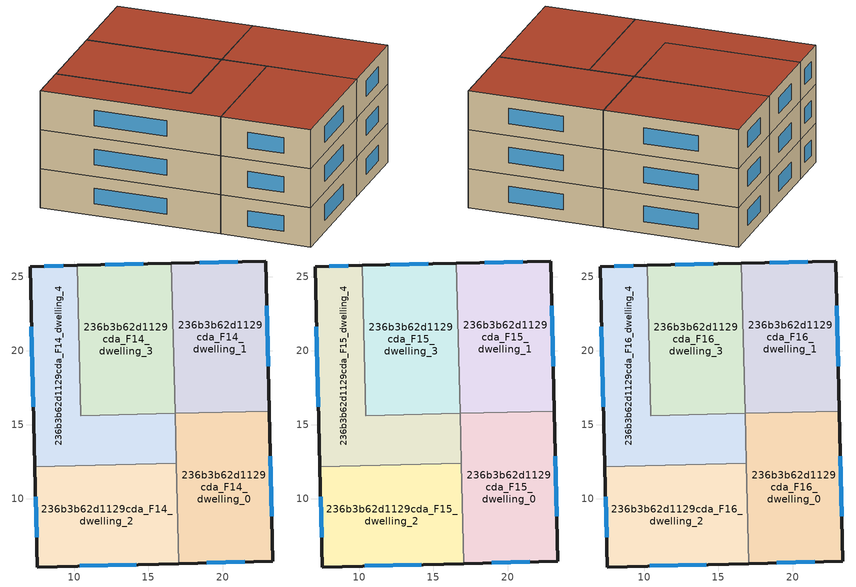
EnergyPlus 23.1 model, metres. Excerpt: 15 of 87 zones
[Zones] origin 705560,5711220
236b3b62d1129cda_F14_dwelling_0
 floor to 236b3b62d1129cda_F13_dwelling_0 (EU_floor_Construction): 23.16,15.92 23.4,5.79 17.04,5.64 16.8,15.77 z42
 wall outside (EU_wall_Construction): 17.04,5.64 23.4,5.79 23.16,15.92 z42:45
 wall to 236b3b62d1129cda_F14_dwelling_1 (EU_wall_Construction): 23.16,15.92 16.8,15.77 z42:45
 wall to 236b3b62d1129cda_F14_dwelling_2 (EU_wall_Construction): 16.88,12.39 17.04,5.64 z42:45
 wall to 236b3b62d1129cda_F14_dwelling_4 (EU_wall_Construction): 16.8,15.77 16.88,12.39 z42:45
 window (EU_Window_Construction): 23.33,8.83 23.23,12.89 / 18.94,5.68 21.5,5.75 z42.9:44.1
236b3b62d1129cda_F14_dwelling_1
 floor to 236b3b62d1129cda_F13_dwelling_1 (EU_floor_Construction): 22.91,26.05 23.16,15.92 16.8,15.77 16.55,25.9 z42
 wall outside (EU_wall_Construction): 23.16,15.92 22.91,26.05 16.55,25.9 z42:45
 wall to 236b3b62d1129cda_F14_dwelling_3 (EU_wall_Construction): 16.55,25.9 16.8,15.77 z42:45
 window (EU_Window_Construction): 23.08,18.96 22.99,23.02 / 21.01,26.01 18.46,25.95 z42.9:44.1
236b3b62d1129cda_F14_dwelling_2
 floor to 236b3b62d1129cda_F13_dwelling_2 (EU_floor_Construction): 16.88,12.39 17.04,5.64 7.5,5.41 7.33,12.16 z42
 wall outside (EU_wall_Construction): 7.33,12.16 7.5,5.41 17.04,5.64 z42:45
 wall to 236b3b62d1129cda_F14_dwelling_4 (EU_wall_Construction): 16.88,12.39 7.33,12.16 z42:45
 window (EU_Window_Construction): 7.38,10.14 7.45,7.43 / 10.35,5.47 14.18,5.57 z42.9:44.1
236b3b62d1129cda_F14_dwelling_3
 floor to 236b3b62d1129cda_F13_dwelling_3 (EU_floor_Construction): 16.55,25.9 16.8,15.77 10.43,15.62 10.19,25.75 z42
 wall outside (EU_wall_Construction): 16.55,25.9 10.19,25.75 z42:45
 wall to 236b3b62d1129cda_F14_dwelling_4 (EU_wall_Construction): 10.19,25.75 10.43,15.62 16.8,15.77 z42:45
 window (EU_Window_Construction): 14.65,25.86 12.09,25.8 z42.9:44.1
236b3b62d1129cda_F14_dwelling_4
 floor to 236b3b62d1129cda_F13_dwelling_4 (EU_floor_Construction): 10.19,25.75 10.43,15.62 16.8,15.77 16.88,12.39 7.33,12.16 7.01,25.68 z42
 wall outside (EU_wall_Construction): 10.19,25.75 7.01,25.68 7.33,12.16 z42:45
 window (EU_Window_Construction): 7.11,21.63 7.24,16.21 / 9.24,25.73 7.96,25.7 z42.9:44.1
236b3b62d1129cda_F15_dwelling_0
 floor to 236b3b62d1129cda_F14_dwelling_0 (EU_floor_Construction): 23.16,15.92 23.4,5.79 17.04,5.64 16.8,15.77 z45
 wall outside (EU_wall_Construction): 17.04,5.64 23.4,5.79 23.16,15.92 z45:48
 wall to 236b3b62d1129cda_F15_dwelling_1 (EU_wall_Construction): 23.16,15.92 16.8,15.77 z45:48
 wall to 236b3b62d1129cda_F15_dwelling_2 (EU_wall_Construction): 16.88,12.39 17.04,5.64 z45:48
 wall to 236b3b62d1129cda_F15_dwelling_4 (EU_wall_Construction): 16.8,15.77 16.88,12.39 z45:48
 window (EU_Window_Construction): 23.33,8.83 23.23,12.89 / 18.94,5.68 21.5,5.75 z45.9:47.1
236b3b62d1129cda_F15_dwelling_1
 floor to 236b3b62d1129cda_F14_dwelling_1 (EU_floor_Construction): 22.91,26.05 23.16,15.92 16.8,15.77 16.55,25.9 z45
 wall outside (EU_wall_Construction): 23.16,15.92 22.91,26.05 16.55,25.9 z45:48
 wall to 236b3b62d1129cda_F15_dwelling_3 (EU_wall_Construction): 16.55,25.9 16.8,15.77 z45:48
 window (EU_Window_Construction): 23.08,18.96 22.99,23.02 / 21.01,26.01 18.46,25.95 z45.9:47.1
236b3b62d1129cda_F15_dwelling_2
 floor to 236b3b62d1129cda_F14_dwelling_2 (EU_floor_Construction): 16.88,12.39 17.04,5.64 7.5,5.41 7.33,12.16 z45
 wall outside (EU_wall_Construction): 7.33,12.16 7.5,5.41 17.04,5.64 z45:48
 wall to 236b3b62d1129cda_F15_dwelling_4 (EU_wall_Construction): 16.88,12.39 7.33,12.16 z45:48
 window (EU_Window_Construction): 7.38,10.14 7.45,7.43 / 10.35,5.47 14.18,5.57 z45.9:47.1
236b3b62d1129cda_F15_dwelling_3
 floor to 236b3b62d1129cda_F14_dwelling_3 (EU_floor_Construction): 16.55,25.9 16.8,15.77 10.43,15.62 10.19,25.75 z45
 wall outside (EU_wall_Construction): 16.55,25.9 10.19,25.75 z45:48
 wall to 236b3b62d1129cda_F15_dwelling_4 (EU_wall_Construction): 10.19,25.75 10.43,15.62 16.8,15.77 z45:48
 window (EU_Window_Construction): 14.65,25.86 12.09,25.8 z45.9:47.1
236b3b62d1129cda_F15_dwelling_4
 floor to 236b3b62d1129cda_F14_dwelling_4 (EU_floor_Construction): 10.19,25.75 10.43,15.62 16.8,15.77 16.88,12.39 7.33,12.16 7.01,25.68 z45
 wall outside (EU_wall_Construction): 10.19,25.75 7.01,25.68 7.33,12.16 z45:48
 window (EU_Window_Construction): 7.11,21.63 7.24,16.21 / 9.24,25.73 7.96,25.7 z45.9:47.1
236b3b62d1129cda_F16_dwelling_0
 floor to 236b3b62d1129cda_F15_dwelling_0 (EU_floor_Construction): 23.16,15.92 23.4,5.79 17.04,5.64 16.8,15.77 z48
 wall outside (EU_wall_Construction): 17.04,5.64 23.4,5.79 23.16,15.92 z48:51
 wall to 236b3b62d1129cda_F16_dwelling_1 (EU_wall_Construction): 23.16,15.92 16.8,15.77 z48:51
 wall to 236b3b62d1129cda_F16_dwelling_2 (EU_wall_Construction): 16.88,12.39 17.04,5.64 z48:51
 wall to 236b3b62d1129cda_F16_dwelling_4 (EU_wall_Construction): 16.8,15.77 16.88,12.39 z48:51
 window (EU_Window_Construction): 23.33,8.83 23.23,12.89 / 18.94,5.68 21.5,5.75 z48.9:50.1
 roof outside (EU_roof_Construction): 23.4,5.79 23.16,15.92 16.8,15.77 17.04,5.64 z51
236b3b62d1129cda_F16_dwelling_1
 floor to 236b3b62d1129cda_F15_dwelling_1 (EU_floor_Construction): 22.91,26.05 23.16,15.92 16.8,15.77 16.55,25.9 z48
 wall outside (EU_wall_Construction): 23.16,15.92 22.91,26.05 16.55,25.9 z48:51
 wall to 236b3b62d1129cda_F16_dwelling_3 (EU_wall_Construction): 16.55,25.9 16.8,15.77 z48:51
 window (EU_Window_Construction): 23.08,18.96 22.99,23.02 / 21.01,26.01 18.46,25.95 z48.9:50.1
 roof outside (EU_roof_Construction): 23.16,15.92 22.91,26.05 16.55,25.9 16.8,15.77 z51
236b3b62d1129cda_F16_dwelling_2
 floor to 236b3b62d1129cda_F15_dwelling_2 (EU_floor_Construction): 16.88,12.39 17.04,5.64 7.5,5.41 7.33,12.16 z48
 wall outside (EU_wall_Construction): 7.33,12.16 7.5,5.41 17.04,5.64 z48:51
 wall to 236b3b62d1129cda_F16_dwelling_4 (EU_wall_Construction): 16.88,12.39 7.33,12.16 z48:51
 window (EU_Window_Construction): 7.38,10.14 7.45,7.43 / 10.35,5.47 14.18,5.57 z48.9:50.1
 roof outside (EU_roof_Construction): 17.04,5.64 16.88,12.39 7.33,12.16 7.5,5.41 z51
236b3b62d1129cda_F16_dwelling_3
 floor to 236b3b62d1129cda_F15_dwelling_3 (EU_floor_Construction): 16.55,25.9 16.8,15.77 10.43,15.62 10.19,25.75 z48
 wall outside (EU_wall_Construction): 16.55,25.9 10.19,25.75 z48:51
 wall to 236b3b62d1129cda_F16_dwelling_4 (EU_wall_Construction): 10.19,25.75 10.43,15.62 16.8,15.77 z48:51
 window (EU_Window_Construction): 14.65,25.86 12.09,25.8 z48.9:50.1
 roof outside (EU_roof_Construction): 16.8,15.77 16.55,25.9 10.19,25.75 10.43,15.62 z51
236b3b62d1129cda_F16_dwelling_4
 floor to 236b3b62d1129cda_F15_dwelling_4 (EU_floor_Construction): 10.19,25.75 10.43,15.62 16.8,15.77 16.88,12.39 7.33,12.16 7.01,25.68 z48
 wall outside (EU_wall_Construction): 10.19,25.75 7.01,25.68 7.33,12.16 z48:51
 window (EU_Window_Construction): 7.11,21.63 7.24,16.21 / 9.24,25.73 7.96,25.7 z48.9:50.1
 roof outside (EU_roof_Construction): 16.88,12.39 16.8,15.77 10.43,15.62 10.19,25.75 7.01,25.68 7.33,12.16 z51
[Building]
EU S2 Campaign: North Axis=0; Terrain=City; Solar Distribution=FullExterior
[Site:Location]
London: Latitude=51.5; Longitude=-0.5; Time Zone=0; Elevation=25
[SizingPeriod:WeatherFileDays]
AnnualSizingPeriod: Begin Month=1; Begin Day of Month=1; End Month=12; End Day of Month=31; Day of Week for Start Day=Monday; Use Weather File Daylight Saving Period=No; Use Weather File Rain and Snow Indicators=No
[MATERIAL]
EU_InternalMass_Material: Roughness=MediumRough; Thickness=0.1; Conductivity=1; Density=1800; Specific Heat=900; Thermal Absorptance=0.9; Solar Absorptance=0.7; Visible Absorptance=0.7
[MATERIAL:NOMASS] Roughness=MediumRough; Thermal Absorptance=0.9; Solar Absorptance=0.7; Visible Absorptance=0.7
Name | Thermal Resistance
EU_wall_NoMass | 1.04674
EU_roof_NoMass | 4.32442
EU_floor_NoMass | 2.04616
[WINDOWMATERIAL:SIMPLEGLAZINGSYSTEM]
EU_Window_SimpleGlazing: UFactor=4.25843; Solar Heat Gain Coefficient=0.85; Visible Transmittance=0.85
[CONSTRUCTION]
EU_wall_Construction: EU_wall_NoMass
EU_roof_Construction: EU_roof_NoMass
EU_floor_Construction: EU_floor_NoMass
EU_Window_Construction: EU_Window_SimpleGlazing
EU_InternalMass_Construction: EU_InternalMass_Material
[ZONE] Type=1; Multiplier=1; Ceiling Height=autocalculate; Floor Area=autocalculate; Part of Total Floor Area=Yes
Name | Volume
236b3b62d1129cda_F14_dwelling_0; 236b3b62d1129cda_F15_dwelling_0; 236b3b62d1129cda_F16_dwelling_0 | 193.482
236b3b62d1129cda_F14_dwelling_1; 236b3b62d1129cda_F15_dwelling_1; 236b3b62d1129cda_F16_dwelling_1 | 193.453
236b3b62d1129cda_F14_dwelling_2; 236b3b62d1129cda_F15_dwelling_2; 236b3b62d1129cda_F16_dwelling_2 | 193.499
236b3b62d1129cda_F14_dwelling_3; 236b3b62d1129cda_F15_dwelling_3; 236b3b62d1129cda_F16_dwelling_3 | 193.485
236b3b62d1129cda_F14_dwelling_4; 236b3b62d1129cda_F15_dwelling_4; 236b3b62d1129cda_F16_dwelling_4 | 193.498
[INTERNALMASS] Construction=EU_InternalMass_Construction
Name | Zone or ZoneList | Surface Area
236b3b62d1129cda_F14_dwelling_0_EU_InternalMass | 236b3b62d1129cda_F14_dwelling_0 | 64.4943
236b3b62d1129cda_F14_dwelling_1_EU_InternalMass | 236b3b62d1129cda_F14_dwelling_1 | 64.4856
236b3b62d1129cda_F14_dwelling_2_EU_InternalMass | 236b3b62d1129cda_F14_dwelling_2 | 64.4966
236b3b62d1129cda_F14_dwelling_3_EU_InternalMass | 236b3b62d1129cda_F14_dwelling_3 | 64.4966
236b3b62d1129cda_F14_dwelling_4_EU_InternalMass | 236b3b62d1129cda_F14_dwelling_4 | 64.4993
236b3b62d1129cda_F15_dwelling_0_EU_InternalMass | 236b3b62d1129cda_F15_dwelling_0 | 64.4943
236b3b62d1129cda_F15_dwelling_1_EU_InternalMass | 236b3b62d1129cda_F15_dwelling_1 | 64.4856
236b3b62d1129cda_F15_dwelling_2_EU_InternalMass | 236b3b62d1129cda_F15_dwelling_2 | 64.4966
236b3b62d1129cda_F15_dwelling_3_EU_InternalMass | 236b3b62d1129cda_F15_dwelling_3 | 64.4966
236b3b62d1129cda_F15_dwelling_4_EU_InternalMass | 236b3b62d1129cda_F15_dwelling_4 | 64.4993
236b3b62d1129cda_F16_dwelling_0_EU_InternalMass | 236b3b62d1129cda_F16_dwelling_0 | 64.4943
236b3b62d1129cda_F16_dwelling_1_EU_InternalMass | 236b3b62d1129cda_F16_dwelling_1 | 64.4856
236b3b62d1129cda_F16_dwelling_2_EU_InternalMass | 236b3b62d1129cda_F16_dwelling_2 | 64.4966
236b3b62d1129cda_F16_dwelling_3_EU_InternalMass | 236b3b62d1129cda_F16_dwelling_3 | 64.4966
236b3b62d1129cda_F16_dwelling_4_EU_InternalMass | 236b3b62d1129cda_F16_dwelling_4 | 64.4993
[OTHEREQUIPMENT] Fuel Type=Electricity; Design Level Calculation Method=Watts/Area; Power per Zone Floor Area=1; Fraction Latent=0; Fraction Radiant=0; Fraction Lost=0; Carbon Dioxide Generation Rate=0; EndUse Subcategory=EU_Step8_InternalGains
Name | Zone or ZoneList or Space or SpaceList | Schedule
EU_Step8_InternalGain_236b3b62d1129cda_F14_dwelling_0_f000 | 236b3b62d1129cda_F14_dwelling_0 | EU_Step8_GainSchedule_236b3b62d1129cda_F14_dwelling_0_f000
EU_Step8_InternalGain_236b3b62d1129cda_F14_dwelling_1_f000 | 236b3b62d1129cda_F14_dwelling_1 | EU_Step8_GainSchedule_236b3b62d1129cda_F14_dwelling_1_f000
EU_Step8_InternalGain_236b3b62d1129cda_F14_dwelling_2_f000 | 236b3b62d1129cda_F14_dwelling_2 | EU_Step8_GainSchedule_236b3b62d1129cda_F14_dwelling_2_f000
EU_Step8_InternalGain_236b3b62d1129cda_F14_dwelling_3_f000 | 236b3b62d1129cda_F14_dwelling_3 | EU_Step8_GainSchedule_236b3b62d1129cda_F14_dwelling_3_f000
EU_Step8_InternalGain_236b3b62d1129cda_F14_dwelling_4_f000 | 236b3b62d1129cda_F14_dwelling_4 | EU_Step8_GainSchedule_236b3b62d1129cda_F14_dwelling_4_f000
EU_Step8_InternalGain_236b3b62d1129cda_F15_dwelling_0_f000 | 236b3b62d1129cda_F15_dwelling_0 | EU_Step8_GainSchedule_236b3b62d1129cda_F15_dwelling_0_f000
EU_Step8_InternalGain_236b3b62d1129cda_F15_dwelling_1_f000 | 236b3b62d1129cda_F15_dwelling_1 | EU_Step8_GainSchedule_236b3b62d1129cda_F15_dwelling_1_f000
EU_Step8_InternalGain_236b3b62d1129cda_F15_dwelling_2_f000 | 236b3b62d1129cda_F15_dwelling_2 | EU_Step8_GainSchedule_236b3b62d1129cda_F15_dwelling_2_f000
EU_Step8_InternalGain_236b3b62d1129cda_F15_dwelling_3_f000 | 236b3b62d1129cda_F15_dwelling_3 | EU_Step8_GainSchedule_236b3b62d1129cda_F15_dwelling_3_f000
EU_Step8_InternalGain_236b3b62d1129cda_F15_dwelling_4_f000 | 236b3b62d1129cda_F15_dwelling_4 | EU_Step8_GainSchedule_236b3b62d1129cda_F15_dwelling_4_f000
EU_Step8_InternalGain_236b3b62d1129cda_F16_dwelling_0_f000 | 236b3b62d1129cda_F16_dwelling_0 | EU_Step8_GainSchedule_236b3b62d1129cda_F16_dwelling_0_f000
EU_Step8_InternalGain_236b3b62d1129cda_F16_dwelling_1_f000 | 236b3b62d1129cda_F16_dwelling_1 | EU_Step8_GainSchedule_236b3b62d1129cda_F16_dwelling_1_f000
EU_Step8_InternalGain_236b3b62d1129cda_F16_dwelling_2_f000 | 236b3b62d1129cda_F16_dwelling_2 | EU_Step8_GainSchedule_236b3b62d1129cda_F16_dwelling_2_f000
EU_Step8_InternalGain_236b3b62d1129cda_F16_dwelling_3_f000 | 236b3b62d1129cda_F16_dwelling_3 | EU_Step8_GainSchedule_236b3b62d1129cda_F16_dwelling_3_f000
EU_Step8_InternalGain_236b3b62d1129cda_F16_dwelling_4_f000 | 236b3b62d1129cda_F16_dwelling_4 | EU_Step8_GainSchedule_236b3b62d1129cda_F16_dwelling_4_f000
[ZONEVENTILATION:DESIGNFLOWRATE] Schedule=EU_AlwaysOn; Design Flow Rate Calculation Method=AirChanges/Hour; Air Changes per Hour=0.488719; Ventilation Type=Natural; Fan Pressure Rise=0; Fan Total Efficiency=1; Constant Term Coefficient=1; Temperature Term Coefficient=0; Velocity Term Coefficient=0; Velocity Squared Term Coefficient=0; Minimum Indoor Temperature=-100; Maximum Indoor Temperature=100; Delta Temperature=-100; Minimum Outdoor Temperature=-100; Maximum Outdoor Temperature=100; Maximum Wind Speed=40
Name | Zone or ZoneList or Space or SpaceList
EU_ConstantAir_236b3b62d1129cda_F14_dwelling_0 | 236b3b62d1129cda_F14_dwelling_0
EU_ConstantAir_236b3b62d1129cda_F14_dwelling_1 | 236b3b62d1129cda_F14_dwelling_1
EU_ConstantAir_236b3b62d1129cda_F14_dwelling_2 | 236b3b62d1129cda_F14_dwelling_2
EU_ConstantAir_236b3b62d1129cda_F14_dwelling_3 | 236b3b62d1129cda_F14_dwelling_3
EU_ConstantAir_236b3b62d1129cda_F14_dwelling_4 | 236b3b62d1129cda_F14_dwelling_4
EU_ConstantAir_236b3b62d1129cda_F15_dwelling_0 | 236b3b62d1129cda_F15_dwelling_0
EU_ConstantAir_236b3b62d1129cda_F15_dwelling_1 | 236b3b62d1129cda_F15_dwelling_1
EU_ConstantAir_236b3b62d1129cda_F15_dwelling_2 | 236b3b62d1129cda_F15_dwelling_2
EU_ConstantAir_236b3b62d1129cda_F15_dwelling_3 | 236b3b62d1129cda_F15_dwelling_3
EU_ConstantAir_236b3b62d1129cda_F15_dwelling_4 | 236b3b62d1129cda_F15_dwelling_4
EU_ConstantAir_236b3b62d1129cda_F16_dwelling_0 | 236b3b62d1129cda_F16_dwelling_0
EU_ConstantAir_236b3b62d1129cda_F16_dwelling_1 | 236b3b62d1129cda_F16_dwelling_1
EU_ConstantAir_236b3b62d1129cda_F16_dwelling_2 | 236b3b62d1129cda_F16_dwelling_2
EU_ConstantAir_236b3b62d1129cda_F16_dwelling_3 | 236b3b62d1129cda_F16_dwelling_3
EU_ConstantAir_236b3b62d1129cda_F16_dwelling_4 | 236b3b62d1129cda_F16_dwelling_4
[HVACTEMPLATE:THERMOSTAT] Constant Heating Setpoint=20; Constant Cooling Setpoint=50
EU_HeatOnly_236b3b62d1129cda_F0_dwelling_2; EU_HeatOnly_236b3b62d1129cda_F0_dwelling_3; EU_HeatOnly_236b3b62d1129cda_F0_dwelling_4; EU_HeatOnly_236b3b62d1129cda_F0_dwelling_5; EU_HeatOnly_236b3b62d1129cda_F1_dwelling_0; EU_HeatOnly_236b3b62d1129cda_F1_dwelling_1; EU_HeatOnly_236b3b62d1129cda_F1_dwelling_2; EU_HeatOnly_236b3b62d1129cda_F1_dwelling_3; EU_HeatOnly_236b3b62d1129cda_F1_dwelling_4; EU_HeatOnly_236b3b62d1129cda_F1_dwelling_5; EU_HeatOnly_236b3b62d1129cda_F2_dwelling_0; EU_HeatOnly_236b3b62d1129cda_F2_dwelling_1; EU_HeatOnly_236b3b62d1129cda_F2_dwelling_2; EU_HeatOnly_236b3b62d1129cda_F2_dwelling_3; EU_HeatOnly_236b3b62d1129cda_F2_dwelling_4; EU_HeatOnly_236b3b62d1129cda_F3_dwelling_0; EU_HeatOnly_236b3b62d1129cda_F3_dwelling_1; EU_HeatOnly_236b3b62d1129cda_F3_dwelling_2; EU_HeatOnly_236b3b62d1129cda_F3_dwelling_3; EU_HeatOnly_236b3b62d1129cda_F3_dwelling_4; EU_HeatOnly_236b3b62d1129cda_F4_dwelling_0; EU_HeatOnly_236b3b62d1129cda_F4_dwelling_1; EU_HeatOnly_236b3b62d1129cda_F4_dwelling_2; EU_HeatOnly_236b3b62d1129cda_F4_dwelling_3; EU_HeatOnly_236b3b62d1129cda_F4_dwelling_4; EU_HeatOnly_236b3b62d1129cda_F5_dwelling_0; EU_HeatOnly_236b3b62d1129cda_F5_dwelling_1; EU_HeatOnly_236b3b62d1129cda_F5_dwelling_2; EU_HeatOnly_236b3b62d1129cda_F5_dwelling_3; EU_HeatOnly_236b3b62d1129cda_F5_dwelling_4; EU_HeatOnly_236b3b62d1129cda_F6_dwelling_0; EU_HeatOnly_236b3b62d1129cda_F6_dwelling_1; EU_HeatOnly_236b3b62d1129cda_F6_dwelling_2; EU_HeatOnly_236b3b62d1129cda_F6_dwelling_3; EU_HeatOnly_236b3b62d1129cda_F6_dwelling_4; EU_HeatOnly_236b3b62d1129cda_F7_dwelling_0; EU_HeatOnly_236b3b62d1129cda_F7_dwelling_1; EU_HeatOnly_236b3b62d1129cda_F7_dwelling_2; EU_HeatOnly_236b3b62d1129cda_F7_dwelling_3; EU_HeatOnly_236b3b62d1129cda_F7_dwelling_4; EU_HeatOnly_236b3b62d1129cda_F8_dwelling_0; EU_HeatOnly_236b3b62d1129cda_F8_dwelling_1; EU_HeatOnly_236b3b62d1129cda_F8_dwelling_2; EU_HeatOnly_236b3b62d1129cda_F8_dwelling_3; EU_HeatOnly_236b3b62d1129cda_F8_dwelling_4; EU_HeatOnly_236b3b62d1129cda_F9_dwelling_0; EU_HeatOnly_236b3b62d1129cda_F9_dwelling_1; EU_HeatOnly_236b3b62d1129cda_F9_dwelling_2; EU_HeatOnly_236b3b62d1129cda_F9_dwelling_3; EU_HeatOnly_236b3b62d1129cda_F9_dwelling_4; EU_HeatOnly_236b3b62d1129cda_F10_dwelling_0; EU_HeatOnly_236b3b62d1129cda_F10_dwelling_1; EU_HeatOnly_236b3b62d1129cda_F10_dwelling_2; EU_HeatOnly_236b3b62d1129cda_F10_dwelling_3; EU_HeatOnly_236b3b62d1129cda_F10_dwelling_4; EU_HeatOnly_236b3b62d1129cda_F11_dwelling_0; EU_HeatOnly_236b3b62d1129cda_F11_dwelling_1; EU_HeatOnly_236b3b62d1129cda_F11_dwelling_2; EU_HeatOnly_236b3b62d1129cda_F11_dwelling_3; EU_HeatOnly_236b3b62d1129cda_F11_dwelling_4; EU_HeatOnly_236b3b62d1129cda_F12_dwelling_0; EU_HeatOnly_236b3b62d1129cda_F12_dwelling_1; EU_HeatOnly_236b3b62d1129cda_F12_dwelling_2; EU_HeatOnly_236b3b62d1129cda_F12_dwelling_3; EU_HeatOnly_236b3b62d1129cda_F12_dwelling_4; EU_HeatOnly_236b3b62d1129cda_F13_dwelling_0; EU_HeatOnly_236b3b62d1129cda_F13_dwelling_1; EU_HeatOnly_236b3b62d1129cda_F13_dwelling_2; EU_HeatOnly_236b3b62d1129cda_F13_dwelling_3; EU_HeatOnly_236b3b62d1129cda_F13_dwelling_4; EU_HeatOnly_236b3b62d1129cda_F14_dwelling_0; EU_HeatOnly_236b3b62d1129cda_F14_dwelling_1; EU_HeatOnly_236b3b62d1129cda_F14_dwelling_2; EU_HeatOnly_236b3b62d1129cda_F14_dwelling_3; EU_HeatOnly_236b3b62d1129cda_F14_dwelling_4; EU_HeatOnly_236b3b62d1129cda_F15_dwelling_0; EU_HeatOnly_236b3b62d1129cda_F15_dwelling_1; EU_HeatOnly_236b3b62d1129cda_F15_dwelling_2; EU_HeatOnly_236b3b62d1129cda_F15_dwelling_3; EU_HeatOnly_236b3b62d1129cda_F15_dwelling_4; EU_HeatOnly_236b3b62d1129cda_F16_dwelling_0; EU_HeatOnly_236b3b62d1129cda_F16_dwelling_1; EU_HeatOnly_236b3b62d1129cda_F16_dwelling_2; EU_HeatOnly_236b3b62d1129cda_F16_dwelling_3; EU_HeatOnly_236b3b62d1129cda_F16_dwelling_4
[HVACTEMPLATE:ZONE:IDEALLOADSAIRSYSTEM] System Availability Schedule=EU_AlwaysOn; Maximum Heating Supply Air Temperature=50; Minimum Cooling Supply Air Temperature=13; Maximum Heating Supply Air Humidity Ratio=0.0156; Minimum Cooling Supply Air Humidity Ratio=0.0077; Heating Limit=NoLimit; Cooling Limit=NoLimit; Heating Availability Schedule=EU_AlwaysOn; Cooling Availability Schedule=EU_CoolingOff; Dehumidification Control Type=ConstantSensibleHeatRatio; Cooling Sensible Heat Ratio=0.7; Dehumidification Setpoint=60; Humidification Control Type=None; Humidification Setpoint=30; Outdoor Air Method=None; Outdoor Air Flow Rate per Person=0.00944; Outdoor Air Flow Rate per Zone Floor Area=0; Outdoor Air Flow Rate per Zone=0; Demand Controlled Ventilation Type=None; Outdoor Air Economizer Type=NoEconomizer; Heat Recovery Type=None; Sensible Heat Recovery Effectiveness=0.7; Latent Heat Recovery Effectiveness=0.65
Name | Template Thermostat
236b3b62d1129cda_F14_dwelling_0 | EU_HeatOnly_236b3b62d1129cda_F14_dwelling_0
236b3b62d1129cda_F14_dwelling_1 | EU_HeatOnly_236b3b62d1129cda_F14_dwelling_1
236b3b62d1129cda_F14_dwelling_2 | EU_HeatOnly_236b3b62d1129cda_F14_dwelling_2
236b3b62d1129cda_F14_dwelling_3 | EU_HeatOnly_236b3b62d1129cda_F14_dwelling_3
236b3b62d1129cda_F14_dwelling_4 | EU_HeatOnly_236b3b62d1129cda_F14_dwelling_4
236b3b62d1129cda_F15_dwelling_0 | EU_HeatOnly_236b3b62d1129cda_F15_dwelling_0
236b3b62d1129cda_F15_dwelling_1 | EU_HeatOnly_236b3b62d1129cda_F15_dwelling_1
236b3b62d1129cda_F15_dwelling_2 | EU_HeatOnly_236b3b62d1129cda_F15_dwelling_2
236b3b62d1129cda_F15_dwelling_3 | EU_HeatOnly_236b3b62d1129cda_F15_dwelling_3
236b3b62d1129cda_F15_dwelling_4 | EU_HeatOnly_236b3b62d1129cda_F15_dwelling_4
236b3b62d1129cda_F16_dwelling_0 | EU_HeatOnly_236b3b62d1129cda_F16_dwelling_0
236b3b62d1129cda_F16_dwelling_1 | EU_HeatOnly_236b3b62d1129cda_F16_dwelling_1
236b3b62d1129cda_F16_dwelling_2 | EU_HeatOnly_236b3b62d1129cda_F16_dwelling_2
236b3b62d1129cda_F16_dwelling_3 | EU_HeatOnly_236b3b62d1129cda_F16_dwelling_3
236b3b62d1129cda_F16_dwelling_4 | EU_HeatOnly_236b3b62d1129cda_F16_dwelling_4
[SIZING:ZONE] Zone Cooling Design Supply Air Temperature Input Method=SupplyAirTemperature; Zone Cooling Design Supply Air Temperature=13; Zone Heating Design Supply Air Temperature Input Method=SupplyAirTemperature; Zone Heating Design Supply Air Temperature=50; Zone Cooling Design Supply Air Humidity Ratio=0.008; Zone Heating Design Supply Air Humidity Ratio=0.008; Cooling Design Air Flow Method=DesignDay; Cooling Design Air Flow Rate=0; Cooling Minimum Air Flow per Zone Floor Area=0.000762; Cooling Minimum Air Flow=0; Cooling Minimum Air Flow Fraction=0.2; Heating Design Air Flow Method=DesignDay; Heating Design Air Flow Rate=0; Heating Maximum Air Flow per Zone Floor Area=0.002032; Heating Maximum Air Flow=0.141576; Heating Maximum Air Flow Fraction=0.3; Account for Dedicated Outdoor Air System=No; Dedicated Outdoor Air System Control Strategy=NeutralSupplyAir; Dedicated Outdoor Air Low Setpoint Temperature for Design=autosize; Dedicated Outdoor Air High Setpoint Temperature for Design=autosize; Zone Load Sizing Method=Sensible Load Only No Latent Load; Zone Latent Cooling Design Supply Air Humidity Ratio Input Method=HumidityRatioDifference; Zone Cooling Design Supply Air Humidity Ratio Difference=0.005; Zone Latent Heating Design Supply Air Humidity Ratio Input Method=HumidityRatioDifference; Zone Humidification Design Supply Air Humidity Ratio Difference=0.005
236b3b62d1129cda_F14_dwelling_0; 236b3b62d1129cda_F14_dwelling_1; 236b3b62d1129cda_F14_dwelling_2; 236b3b62d1129cda_F14_dwelling_3; 236b3b62d1129cda_F14_dwelling_4; 236b3b62d1129cda_F15_dwelling_0; 236b3b62d1129cda_F15_dwelling_1; 236b3b62d1129cda_F15_dwelling_2; 236b3b62d1129cda_F15_dwelling_3; 236b3b62d1129cda_F15_dwelling_4; 236b3b62d1129cda_F16_dwelling_0; 236b3b62d1129cda_F16_dwelling_1; 236b3b62d1129cda_F16_dwelling_2; 236b3b62d1129cda_F16_dwelling_3; 236b3b62d1129cda_F16_dwelling_4
[SCHEDULE:CONSTANT]
Name | Hourly Value
EU_AlwaysOn | 1
EU_CoolingOff | 0
[SCHEDULE:FILE] Column Number=1; Rows to Skip at Top=0; Number of Hours of Data=8760; Column Separator=Comma; Interpolate to Timestep=No; Minutes per Item=60; Adjust Schedule for Daylight Savings=Yes
Name | File
EU_Step8_GainSchedule_236b3b62d1129cda_F14_dwelling_0_f000 | ../../schedules/236b3b62d1129cda/236b3b62d1129cda_F14_dwelling_0_f000_gain.csv
EU_Step8_GainSchedule_236b3b62d1129cda_F14_dwelling_1_f000 | ../../schedules/236b3b62d1129cda/236b3b62d1129cda_F14_dwelling_1_f000_gain.csv
EU_Step8_GainSchedule_236b3b62d1129cda_F14_dwelling_2_f000 | ../../schedules/236b3b62d1129cda/236b3b62d1129cda_F14_dwelling_2_f000_gain.csv
EU_Step8_GainSchedule_236b3b62d1129cda_F14_dwelling_3_f000 | ../../schedules/236b3b62d1129cda/236b3b62d1129cda_F14_dwelling_3_f000_gain.csv
EU_Step8_GainSchedule_236b3b62d1129cda_F14_dwelling_4_f000 | ../../schedules/236b3b62d1129cda/236b3b62d1129cda_F14_dwelling_4_f000_gain.csv
EU_Step8_GainSchedule_236b3b62d1129cda_F15_dwelling_0_f000 | ../../schedules/236b3b62d1129cda/236b3b62d1129cda_F15_dwelling_0_f000_gain.csv
EU_Step8_GainSchedule_236b3b62d1129cda_F15_dwelling_1_f000 | ../../schedules/236b3b62d1129cda/236b3b62d1129cda_F15_dwelling_1_f000_gain.csv
EU_Step8_GainSchedule_236b3b62d1129cda_F15_dwelling_2_f000 | ../../schedules/236b3b62d1129cda/236b3b62d1129cda_F15_dwelling_2_f000_gain.csv
EU_Step8_GainSchedule_236b3b62d1129cda_F15_dwelling_3_f000 | ../../schedules/236b3b62d1129cda/236b3b62d1129cda_F15_dwelling_3_f000_gain.csv
EU_Step8_GainSchedule_236b3b62d1129cda_F15_dwelling_4_f000 | ../../schedules/236b3b62d1129cda/236b3b62d1129cda_F15_dwelling_4_f000_gain.csv
EU_Step8_GainSchedule_236b3b62d1129cda_F16_dwelling_0_f000 | ../../schedules/236b3b62d1129cda/236b3b62d1129cda_F16_dwelling_0_f000_gain.csv
EU_Step8_GainSchedule_236b3b62d1129cda_F16_dwelling_1_f000 | ../../schedules/236b3b62d1129cda/236b3b62d1129cda_F16_dwelling_1_f000_gain.csv
EU_Step8_GainSchedule_236b3b62d1129cda_F16_dwelling_2_f000 | ../../schedules/236b3b62d1129cda/236b3b62d1129cda_F16_dwelling_2_f000_gain.csv
EU_Step8_GainSchedule_236b3b62d1129cda_F16_dwelling_3_f000 | ../../schedules/236b3b62d1129cda/236b3b62d1129cda_F16_dwelling_3_f000_gain.csv
EU_Step8_GainSchedule_236b3b62d1129cda_F16_dwelling_4_f000 | ../../schedules/236b3b62d1129cda/236b3b62d1129cda_F16_dwelling_4_f000_gain.csv
